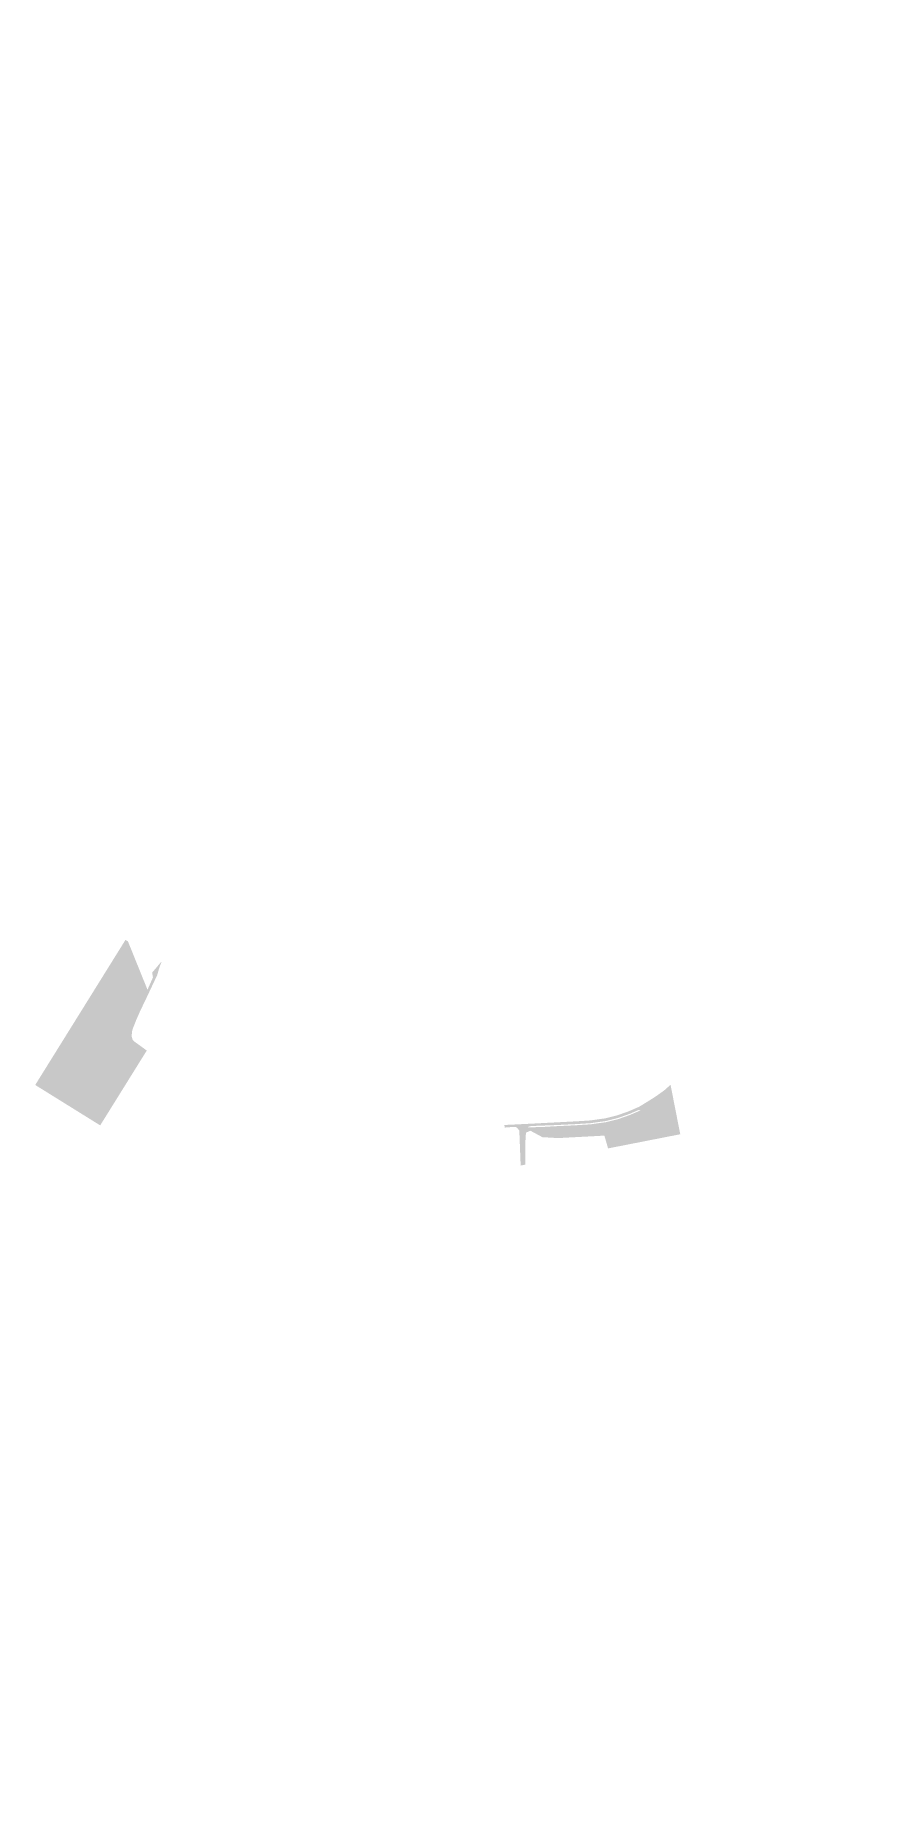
# Model space of a CAD drawing. Header units: metres. Extents: x 294767 to 326364, y 7392106 to 7497262.
# Drawn here: x 294767 to 296253, y 7392778 to 7395888 of the extents above.
import ezdxf

# ---------------------------------------------------------------- set-up
doc = ezdxf.new("R2010")
doc.units = ezdxf.units.M
doc.header["$LTSCALE"] = 0.1
doc.linetypes.add('ACAD_ISO04W100', pattern=[30, 24, -3, 0, -3])
doc.layers.add('1. LIMITE DO ALIAMENTO PREDIAL', color=8, linetype='ACAD_ISO04W100')
doc.layers.add('1. PAVIMENTO TIPO TERRA', color=32, linetype='ACAD_ISO04W100')
pattern_1 = [(0, (0, 0), (0, 2.5146), [1.8288, -0.6858]), (90, (0, 0), (-2.5146, 2e-16), [1.8288, -0.6858])]
pattern_2 = [(0, (35.6137, -1547.185), (0, 2.5146), [1.8288, -0.6858]), (90, (35.6137, -1547.185), (-2.5146, 2e-16), [1.8288, -0.6858])]
pattern_3 = [(0, (-35.6137, 1547.185), (0, 2.5146), [1.8288, -0.6858]), (90, (-35.6137, 1547.185), (-2.5146, 2e-16), [1.8288, -0.6858])]
pattern_4 = [(228.0127875, (0.73152, 1.016), (-8.1280000006383, -9.1439999994327), [0.136688576, -13.53219345583]), (184.969741, (0.64008, 0.9144), (12.1919999951762, 1.01600005787917), [0.234561888, -23.22161955741]), (132.5104471, (0.4064, 0.89408), (10.160000004291, -11.1759999960984), [0.165392608, -16.37388911764]), (267.273689, (0.01016, 0.64008), (1.0160000021279, 20.31999999989325), [0.213601808, -21.1465749703]), (292.83365418, (0, 0.42672), (-5.08000000042536, 12.19199999982218), [0.20945348, -20.73592309814]), (357.273689, (0.08128, 0.23368), (-20.31999999989325, 1.0160000021279), [0.213601808, -21.1465749703]), (37.69424047, (0.29464, 0.22352), (-13.20799999941436, -10.16000000076017), [0.282477464, -27.9652461257]), (72.25532837, (0.51816, 0.39624), (7.11200000191172, 22.35199999939154), [0.266687808, -26.40210264076]), (121.42956562, (0.59944, 0.65024), (-8.12800000115325, 13.2079999992904), [0.2143252, -21.21821827948]), (175.2363583, (0.48768, 0.83312), (11.1759999998398, -1.0160000017557), [0.244685312, -11.98957478]), (222.3974378, (0.24384, 0.85344), (-12.19199999960986, -11.1760000004256), [0.316431168, -31.32670900487]), (138.81407483, (1.016, 0.62992), (-7.1119999995734, 6.0960000004957), [0.108001816, -10.69222632974]), (171.4692344, (0.93472, 0.70104), (13.20800000035586, -2.03199999769494), [0.205472792, -20.34185559882]), (225, (0.7315, 0.7315), (-1e-16, -1.016), [0.143683736, -1.29315724337]), (203.19859051, (0.6604, 0.85344), (5.0800000001384, 2.0319999996437), [0.077376528, -7.66024894756]), (291.80140949, (0.58928, 0.82296), (-1.0160000002126, 3.047999999929), [0.109426248, -5.361901196]), (30.96375653, (0.62992, 0.72136), (3.0480000000746, 2.0319999998885), [0.177727864, -5.74651926116]), (161.56505118, (0.78232, 0.8128), (2.032000000053, -1.015999999894), [0.128514856, -3.08435924673]), (16.389540334, (0, 0.82296), (10.16000000000006, 3.0480000000001), [0.1800352, -17.82353066902]), (70.34617594, (0.17272, 0.87376), (-4.0640000003717, -11.17599999986816), [0.151039576, -14.95288627128]), (293.19859051, (0.78232, 1.016), (-2.0319999996453, 5.080000000142), [0.15475204, -7.58287343556]), (343.61045967, (0.84328, 0.87376), (-10.1600000002129, 3.04799999928914), [0.1800352, -17.82353066902]), (339.44395478, (0, 0.19304), (-5.08, 2.032), [0.17361408, -8.50709372524]), (294.7751406, (0.16256, 0.13208), (-5.0800000060468, 11.1759999972509), [0.145468848, -14.40143735229]), (66.80140949, (0.79248, 0), (2.031999999681, 5.0800000001277), [0.15475204, -7.58287343556]), (17.35402464, (0.85344, 0.14224), (-13.2079999997372, -4.064000000853), [0.170313096, -16.86095039208]), (69.44395478, (0.29464, 0), (-2.0320000000354, -5.0799999999859), [0.08680704, -8.59390076524]), (101.309932474, (0.73152, 0), (-1.016, 4.064), [0.05180584, -5.12879798581]), (165.963756532, (0.72136, 0.0508), (3.048, -1.016), [0.20945348, -3.97962183563]), (186.00900596, (0.51816, 0.1016), (10.15999999994615, 1.01600000053174), [0.1941068, -19.21654594533]), (303.69006753, (0.62992, 0.62992), (-1.016000000141, 2.03199999993), [0.146529552, -3.51671054387]), (353.15722659, (0.7112, 0.508), (17.27200000010627, -2.03199999909576), [0.255822704, -25.32640362601]), (60.9453959, (0.9652, 0.47752), (-4.0640000001119, -7.1119999999361), [0.104603296, -10.35575692724]), (90, (1.016, 0.569), (-1.016, 1.016), [0.06096, -0.95504]), (120.25643716, (0.49784, 0.13208), (4.0639999995029, -7.1120000002839), [0.141146784, -13.97357630928]), (48.0127875, (0.42672, 0.254), (8.1280000006701, 9.1439999994041), [0.273377152, -13.39550487983]), (0, (0.6096, 0.4572), (1.016, 1.016), [0.26416, -0.75184]), (325.3048465, (0.87376, 0.4572), (10.1600000038486, -7.11199999450183), [0.160643824, -15.90372668966]), (254.0546041, (1.00584, 0.36576), (-1.015999999929, -4.064000000018), [0.147931632, -7.24866001551]), (207.64597536, (0.9652, 0.22352), (-19.30400000070934, -10.1599999986523), [0.24085804, -23.84498576918]), (175.42607874, (0.75184, 0.11176), (-13.20799999999953, 1.0159999999998), [0.254811784, -25.2263385825])]

msp = doc.modelspace()

# ---------------------------------------------------------------- hatches: boundary and pattern name
at = {"layer": '1. LIMITE DO ALIAMENTO PREDIAL', "transparency": 33554534}
h = msp.add_hatch(dxfattribs=at)
h.set_pattern_fill('ANGLE', color=8, scale=0.36)
h.set_pattern_definition(pattern_3)
h.paths.add_polyline_path([(296175.288, 7395880.643), (296175.354, 7395884.19), (296173.664, 7395884.221), (296173.598, 7395880.674)], flags=9)
h.paths.add_polyline_path([(296178.647, 7395886.699), (296182.194, 7395886.633), (296182.226, 7395888.323), (296178.679, 7395888.389)], flags=9)
h.paths.add_polyline_path([(296157.872, 7395872.16), (296171.237, 7395877.551), (296170.657, 7395878.989), (296157.292, 7395873.598)], flags=9)
h.paths.add_polyline_path([(296162.611, 7395876.792), (296170.827, 7395880.106), (296170.253, 7395881.527), (296162.038, 7395878.213)], flags=9)
h.paths.add_polyline_path([(296179.185, 7395873.852), (296179.223, 7395876.669), (296177.132, 7395876.698), (296177.093, 7395873.88)], flags=9)
h = msp.add_hatch(dxfattribs=at)
h.set_pattern_fill('ANGLE', color=8, scale=0.36)
h.set_pattern_definition(pattern_3)
h.paths.add_polyline_path([(296175.288, 7395880.643), (296175.354, 7395884.19), (296173.664, 7395884.221), (296173.598, 7395880.674)], flags=9)
h.paths.add_polyline_path([(296178.647, 7395886.699), (296182.194, 7395886.633), (296182.226, 7395888.323), (296178.679, 7395888.389)], flags=9)
h.paths.add_polyline_path([(296157.872, 7395872.16), (296171.237, 7395877.551), (296170.657, 7395878.989), (296157.292, 7395873.598)], flags=9)
h.paths.add_polyline_path([(296162.611, 7395876.792), (296170.827, 7395880.106), (296170.253, 7395881.527), (296162.038, 7395878.213)], flags=9)
h.paths.add_polyline_path([(296179.185, 7395873.852), (296179.223, 7395876.669), (296177.132, 7395876.698), (296177.093, 7395873.88)], flags=9)
h = msp.add_hatch(dxfattribs=at)
h.set_pattern_fill('ANGLE', color=8, scale=0.36)
h.set_pattern_definition(pattern_3)
h.paths.add_polyline_path([(296175.288, 7395880.643), (296175.354, 7395884.19), (296173.664, 7395884.221), (296173.598, 7395880.674)], flags=9)
h.paths.add_polyline_path([(296178.647, 7395886.699), (296182.194, 7395886.633), (296182.226, 7395888.323), (296178.679, 7395888.389)], flags=9)
h.paths.add_polyline_path([(296157.872, 7395872.16), (296171.237, 7395877.551), (296170.657, 7395878.989), (296157.292, 7395873.598)], flags=9)
h.paths.add_polyline_path([(296162.611, 7395876.792), (296170.827, 7395880.106), (296170.253, 7395881.527), (296162.038, 7395878.213)], flags=9)
h.paths.add_polyline_path([(296179.185, 7395873.852), (296179.223, 7395876.669), (296177.132, 7395876.698), (296177.093, 7395873.88)], flags=9)
h = msp.add_hatch(dxfattribs=at)
h.set_pattern_fill('ANGLE', color=8, scale=0.36)
h.set_pattern_definition(pattern_1)
h.paths.add_polyline_path([(296210.902, 7394333.458), (296210.968, 7394337.005), (296209.278, 7394337.036), (296209.212, 7394333.489)], flags=9)
h.paths.add_polyline_path([(296214.261, 7394339.514), (296217.808, 7394339.448), (296217.839, 7394341.138), (296214.292, 7394341.204)], flags=9)
h.paths.add_polyline_path([(296193.486, 7394324.975), (296206.851, 7394330.366), (296206.271, 7394331.804), (296192.906, 7394326.413)], flags=9)
h.paths.add_polyline_path([(296198.225, 7394329.607), (296206.44, 7394332.921), (296205.867, 7394334.343), (296197.652, 7394331.029)], flags=9)
h.paths.add_polyline_path([(296214.798, 7394326.667), (296214.837, 7394329.485), (296212.745, 7394329.513), (296212.707, 7394326.696)], flags=9)
h = msp.add_hatch(dxfattribs=at)
h.set_pattern_fill('ANGLE', color=8, scale=0.36)
h.set_pattern_definition(pattern_1)
h.paths.add_polyline_path([(296210.902, 7394333.458), (296210.968, 7394337.005), (296209.278, 7394337.036), (296209.212, 7394333.489)], flags=9)
h.paths.add_polyline_path([(296214.261, 7394339.514), (296217.808, 7394339.448), (296217.839, 7394341.138), (296214.292, 7394341.204)], flags=9)
h.paths.add_polyline_path([(296193.486, 7394324.975), (296206.851, 7394330.366), (296206.271, 7394331.804), (296192.906, 7394326.413)], flags=9)
h.paths.add_polyline_path([(296198.225, 7394329.607), (296206.44, 7394332.921), (296205.867, 7394334.343), (296197.652, 7394331.029)], flags=9)
h.paths.add_polyline_path([(296214.798, 7394326.667), (296214.837, 7394329.485), (296212.745, 7394329.513), (296212.707, 7394326.696)], flags=9)
h = msp.add_hatch(dxfattribs=at)
h.set_pattern_fill('ANGLE', color=8, scale=0.36)
h.set_pattern_definition(pattern_1)
h.paths.add_polyline_path([(296210.902, 7394333.458), (296210.968, 7394337.005), (296209.278, 7394337.036), (296209.212, 7394333.489)], flags=9)
h.paths.add_polyline_path([(296214.261, 7394339.514), (296217.808, 7394339.448), (296217.839, 7394341.138), (296214.292, 7394341.204)], flags=9)
h.paths.add_polyline_path([(296193.486, 7394324.975), (296206.851, 7394330.366), (296206.271, 7394331.804), (296192.906, 7394326.413)], flags=9)
h.paths.add_polyline_path([(296198.225, 7394329.607), (296206.44, 7394332.921), (296205.867, 7394334.343), (296197.652, 7394331.029)], flags=9)
h.paths.add_polyline_path([(296214.798, 7394326.667), (296214.837, 7394329.485), (296212.745, 7394329.513), (296212.707, 7394326.696)], flags=9)
h = msp.add_hatch(dxfattribs=at)
h.set_pattern_fill('ANGLE', color=8, scale=0.36)
h.set_pattern_definition(pattern_1)
h.paths.add_polyline_path([(296210.902, 7394333.458), (296210.968, 7394337.005), (296209.278, 7394337.036), (296209.212, 7394333.489)], flags=9)
h.paths.add_polyline_path([(296214.261, 7394339.514), (296217.808, 7394339.448), (296217.839, 7394341.138), (296214.292, 7394341.204)], flags=9)
h.paths.add_polyline_path([(296193.486, 7394324.975), (296206.851, 7394330.366), (296206.271, 7394331.804), (296192.906, 7394326.413)], flags=9)
h.paths.add_polyline_path([(296198.225, 7394329.607), (296206.44, 7394332.921), (296205.867, 7394334.343), (296197.652, 7394331.029)], flags=9)
h.paths.add_polyline_path([(296214.798, 7394326.667), (296214.837, 7394329.485), (296212.745, 7394329.513), (296212.707, 7394326.696)], flags=9)
h = msp.add_hatch(dxfattribs=at)
h.set_pattern_fill('ANGLE', color=8, scale=0.36)
h.set_pattern_definition(pattern_1)
h.paths.add_polyline_path([(296210.902, 7394333.458), (296210.968, 7394337.005), (296209.278, 7394337.036), (296209.212, 7394333.489)], flags=9)
h.paths.add_polyline_path([(296214.261, 7394339.514), (296217.808, 7394339.448), (296217.839, 7394341.138), (296214.292, 7394341.204)], flags=9)
h.paths.add_polyline_path([(296193.486, 7394324.975), (296206.851, 7394330.366), (296206.271, 7394331.804), (296192.906, 7394326.413)], flags=9)
h.paths.add_polyline_path([(296198.225, 7394329.607), (296206.44, 7394332.921), (296205.867, 7394334.343), (296197.652, 7394331.029)], flags=9)
h.paths.add_polyline_path([(296214.798, 7394326.667), (296214.837, 7394329.485), (296212.745, 7394329.513), (296212.707, 7394326.696)], flags=9)
h = msp.add_hatch(dxfattribs=at)
h.set_pattern_fill('ANGLE', color=8, scale=0.36)
h.set_pattern_definition(pattern_1)
h.paths.add_polyline_path([(296210.902, 7394333.458), (296210.968, 7394337.005), (296209.278, 7394337.036), (296209.212, 7394333.489)], flags=9)
h.paths.add_polyline_path([(296214.261, 7394339.514), (296217.808, 7394339.448), (296217.839, 7394341.138), (296214.292, 7394341.204)], flags=9)
h.paths.add_polyline_path([(296193.486, 7394324.975), (296206.851, 7394330.366), (296206.271, 7394331.804), (296192.906, 7394326.413)], flags=9)
h.paths.add_polyline_path([(296198.225, 7394329.607), (296206.44, 7394332.921), (296205.867, 7394334.343), (296197.652, 7394331.029)], flags=9)
h.paths.add_polyline_path([(296214.798, 7394326.667), (296214.837, 7394329.485), (296212.745, 7394329.513), (296212.707, 7394326.696)], flags=9)
h = msp.add_hatch(dxfattribs=at)
h.set_pattern_fill('ANGLE', color=8, scale=0.36)
h.set_pattern_definition(pattern_2)
h.paths.add_polyline_path([(296246.515, 7392786.273), (296246.581, 7392789.82), (296244.891, 7392789.851), (296244.825, 7392786.304)], flags=9)
h.paths.add_polyline_path([(296249.875, 7392792.329), (296253.422, 7392792.263), (296253.453, 7392793.953), (296249.906, 7392794.019)], flags=9)
h.paths.add_polyline_path([(296229.1, 7392777.79), (296242.465, 7392783.181), (296241.885, 7392784.619), (296228.52, 7392779.228)], flags=9)
h.paths.add_polyline_path([(296233.839, 7392782.422), (296242.054, 7392785.736), (296241.481, 7392787.158), (296233.265, 7392783.844)], flags=9)
h.paths.add_polyline_path([(296250.412, 7392779.482), (296250.451, 7392782.3), (296248.359, 7392782.328), (296248.32, 7392779.511)], flags=9)
h = msp.add_hatch(dxfattribs=at)
h.set_pattern_fill('ANGLE', color=8, scale=0.36)
h.set_pattern_definition(pattern_2)
h.paths.add_polyline_path([(296246.515, 7392786.273), (296246.581, 7392789.82), (296244.891, 7392789.851), (296244.825, 7392786.304)], flags=9)
h.paths.add_polyline_path([(296249.875, 7392792.329), (296253.422, 7392792.263), (296253.453, 7392793.953), (296249.906, 7392794.019)], flags=9)
h.paths.add_polyline_path([(296229.1, 7392777.79), (296242.465, 7392783.181), (296241.885, 7392784.619), (296228.52, 7392779.228)], flags=9)
h.paths.add_polyline_path([(296233.839, 7392782.422), (296242.054, 7392785.736), (296241.481, 7392787.158), (296233.265, 7392783.844)], flags=9)
h.paths.add_polyline_path([(296250.412, 7392779.482), (296250.451, 7392782.3), (296248.359, 7392782.328), (296248.32, 7392779.511)], flags=9)
h = msp.add_hatch(dxfattribs=at)
h.set_pattern_fill('ANGLE', color=8, scale=0.36)
h.set_pattern_definition(pattern_2)
h.paths.add_polyline_path([(296246.515, 7392786.273), (296246.581, 7392789.82), (296244.891, 7392789.851), (296244.825, 7392786.304)], flags=9)
h.paths.add_polyline_path([(296249.875, 7392792.329), (296253.422, 7392792.263), (296253.453, 7392793.953), (296249.906, 7392794.019)], flags=9)
h.paths.add_polyline_path([(296229.1, 7392777.79), (296242.465, 7392783.181), (296241.885, 7392784.619), (296228.52, 7392779.228)], flags=9)
h.paths.add_polyline_path([(296233.839, 7392782.422), (296242.054, 7392785.736), (296241.481, 7392787.158), (296233.265, 7392783.844)], flags=9)
h.paths.add_polyline_path([(296250.412, 7392779.482), (296250.451, 7392782.3), (296248.359, 7392782.328), (296248.32, 7392779.511)], flags=9)
at = {"layer": '1. PAVIMENTO TIPO TERRA', "true_color": 0xfecc66}
h = msp.add_hatch(dxfattribs=at)
h.set_pattern_fill('GRAVEL', color=31, scale=0.04)
h.set_pattern_definition(pattern_4)
h.paths.add_polyline_path([(294986.363, 7394241.736), (294989.81, 7394250.488), (294989.134, 7394250.909), (294973.277, 7394232.026), (294974.898, 7394223.812), (294965.183, 7394201.933), (294967.489, 7394196.227), (294982.248, 7394227.624)])
h.paths.add_polyline_path([(294960.598, 7394181.568), (294967.489, 7394196.227), (294930.698, 7394287.264), (294926.304, 7394289.998), (294766.836, 7394033.676), (294881.618, 7393962.266), (294963.9, 7394094.522), (294941.637, 7394110.651), (294938.771, 7394113.958), (294937.099, 7394119.908), (294938.288, 7394130.633), (294945.026, 7394147.856), (294953.038, 7394166.094)])
h = msp.add_hatch(dxfattribs=at)
h.set_pattern_fill('GRAVEL', color=31, scale=0.04)
h.set_pattern_definition(pattern_4)
h.paths.add_polyline_path([(295629.024, 7393955.887), (295619.968, 7393955.617), (295622.014, 7393952.864), (295624.362, 7393891.268), (295629.734, 7393892.323), (295627.001, 7393950.737)])
h.paths.add_polyline_path([(295889.137, 7394033.979), (295878.296, 7394024.35), (295862.173, 7394012.837), (295848.692, 7394004.323), (295833.359, 7393995.013), (295815.276, 7393987.177), (295794.384, 7393979.806), (295774.376, 7393974.761), (295747.099, 7393970.981), (295724.686, 7393969.535), (295643.694, 7393965.311), (295597.029, 7393963.007), (295595.445, 7393962.924), (295596.328, 7393958.422), (295610.81, 7393959.513), (295614.046, 7393959.665, -0.20065105), (295618.916, 7393957.034), (295619.968, 7393955.617), (295629.024, 7393955.887), (295627.001, 7393950.737), (295629.734, 7393892.323), (295632.747, 7393892.914), (295632.564, 7393924.863), (295632.398, 7393928.234), (295633.723, 7393949.436), (295641.628, 7393952.815), (295662.771, 7393941.422), (295690.639, 7393939.825), (295772.251, 7393944.169), (295778.822, 7393921.586), (295906.286, 7393946.605)])
h.paths.add_polyline_path([(295835.585, 7393988.512), (295817.78, 7393980.796), (295796.365, 7393973.241), (295775.688, 7393968.027), (295747.791, 7393964.161), (295722.133, 7393962.506), (295682.078, 7393960.598), (295658.803, 7393959.196), (295636.769, 7393958.965, -0.13254204), (295644.498, 7393961.196), (295681.97, 7393962.595), (295722.038, 7393964.504), (295747.589, 7393966.153), (295775.305, 7393969.994), (295795.786, 7393975.157), (295817.049, 7393982.659), (295831.892, 7393989.091, -0.29402998)], flags=16)

doc.saveas('drawing.dxf')
